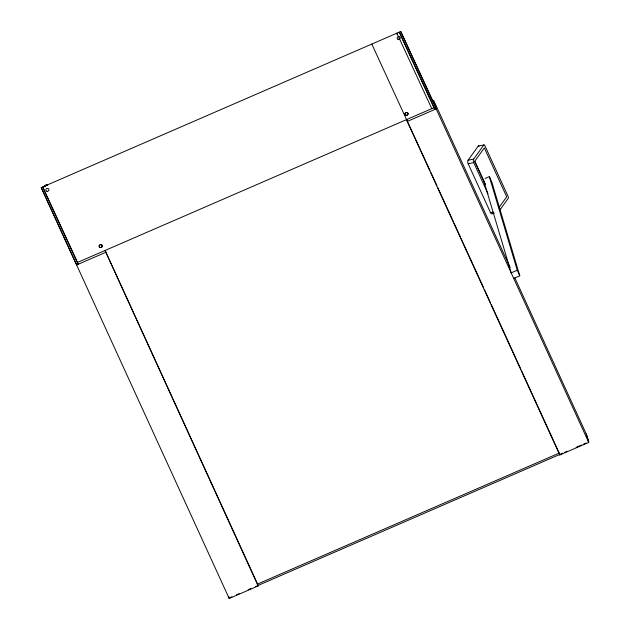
<?xml version="1.0" encoding="UTF-8"?>
<svg xmlns="http://www.w3.org/2000/svg" width="630" height="630" viewBox="0 0 630 630"><rect width="100%" height="100%" fill="white"/><g stroke="black" fill="none" stroke-linecap="round" stroke-linejoin="round"><path stroke-width="0.94" d="M498.834 207.798L506.709 196.812L484.336 147.893L474.721 161.327L485.289 184.448M494.377 213.184L492.518 213.546A2.63 1.331 79 0 1 490.542 212.664L468.169 163.745A2.63 1.331 79 0 1 468.114 160.178L478.225 146.081L483.801 144.994A1.315 0.669 79 0 1 484.785 145.435L508.174 196.584A1.315 0.669 79 0 1 508.205 198.363L499.779 210.113M487.982 193.788L473.744 162.658A2.63 1.331 79 0 1 473.697 159.091L483.801 144.994M258.15 585.931L105.06 250.48L257.591 584.041L258.15 585.931L229.194 598.5L41.218 187.582L400.759 31.5L435.645 106.966M77.545 262.419L42.667 186.952L78.112 264.309L77.545 262.419L434.196 107.596L399.31 32.13L434.755 109.486L434.196 107.596M105.62 252.37L76.663 264.939L41.218 187.582M586.199 433.905L588.735 442.417L559.779 454.986L407.248 121.425L436.204 108.856L433.668 100.351L510.119 267.522M485.021 178.511L489.329 176.636L491.873 182.196L519.774 275.798L513.741 278.421M489.329 176.636L517.238 270.238L511.198 272.861L483.58 180.188M257.591 584.041L559.22 453.096L521.593 370.826M231.95 596.767L229.241 597.941L228.635 596.61L229.194 598.5M236.455 594.815L239.156 593.641M248.165 589.727L250.866 588.554M255.378 586.601L562.653 453.206M564.456 452.419L567.158 451.245M576.166 447.339L581.577 444.993M583.38 444.205L586.081 443.032M468.114 160.178L473.697 159.091M468.169 163.745L473.744 162.658M490.542 212.664L493.329 212.121M407.681 112.951L408.019 113.62A1.583 1.465 -16.6 0 1 405.271 114.936L404.933 114.274A1.583 1.465 -16.6 0 1 407.673 112.943M396.9 33.177L431.778 108.644M371.802 44.069L429.999 170.51M474.776 161.225L485.352 184.354M517.238 270.238L519.774 275.798M514.875 277.932L586.813 435.243L588.782 441.858L588.176 440.527M400.759 31.5L588.735 442.417M430.81 172.297L436.944 185.716M437.763 187.504L453.309 221.484M454.12 223.272L460.254 236.683M461.073 238.471L483.564 287.658M484.383 289.446L490.518 302.857M491.337 304.652L520.782 369.038M559.22 453.096L559.779 454.986M406.689 119.535L407.248 121.425M46.896 185.559A1.583 1.221 -50.6 0 1 47.596 185.519A1.583 1.551 89.6 0 0 44.974 186.622M46.297 185.527A1.583 1.339 -54.2 0 1 47.715 185.511M45.321 186.315A1.583 1.441 -59.8 0 1 47.557 185.409M45.155 186.236A1.583 1.504 -69.6 0 1 47.431 185.346M44.903 186.645A1.583 1.559 46.5 0 1 47.596 185.606M44.872 186.716A1.583 1.543 6.8 0 1 47.573 185.653M44.88 186.842A1.583 1.496 -11.5 0 1 47.25 185.511M396.813 33.729A1.583 1.473 1.6 0 1 397.176 33.555M396.514 33.831A1.583 1.536 7.2 0 1 397.191 33.398M396.53 33.752A1.583 1.567 24.8 0 1 397.207 33.303A1.583 1.575 -67 0 0 396.561 33.729A1.583 1.551 -27.4 0 1 397.286 33.335M396.963 33.626A1.583 1.504 -18.7 0 1 397.333 33.453M478.225 146.081A1.315 0.669 79 0 1 479.06 146.255M102.186 245.519L101.989 245.196A1.583 1.465 -16.6 0 0 99.154 246.306L99.438 247.007A1.583 1.465 -16.6 0 0 102.273 245.889L101.989 245.188A1.583 1.417 -17.8 0 0 99.241 246.677L99.43 246.991A1.583 1.417 -17.8 0 0 102.186 245.519M408.027 113.628L407.917 113.321A1.583 1.417 -17.8 0 0 404.933 114.274L405.035 114.573A1.583 1.417 -17.8 0 0 408.019 113.62M46.943 191.299A1.575 1.465 -16.6 0 0 48.88 189.449A1.575 1.465 -16.6 0 0 46.266 188.858A1.575 1.465 -16.6 0 0 46.943 191.299M397.947 39.257A1.575 1.465 -16.6 0 0 400.263 37.839A1.575 1.465 -16.6 0 0 397.877 36.713A1.575 1.465 -16.6 0 0 397.947 39.257"/></g></svg>
